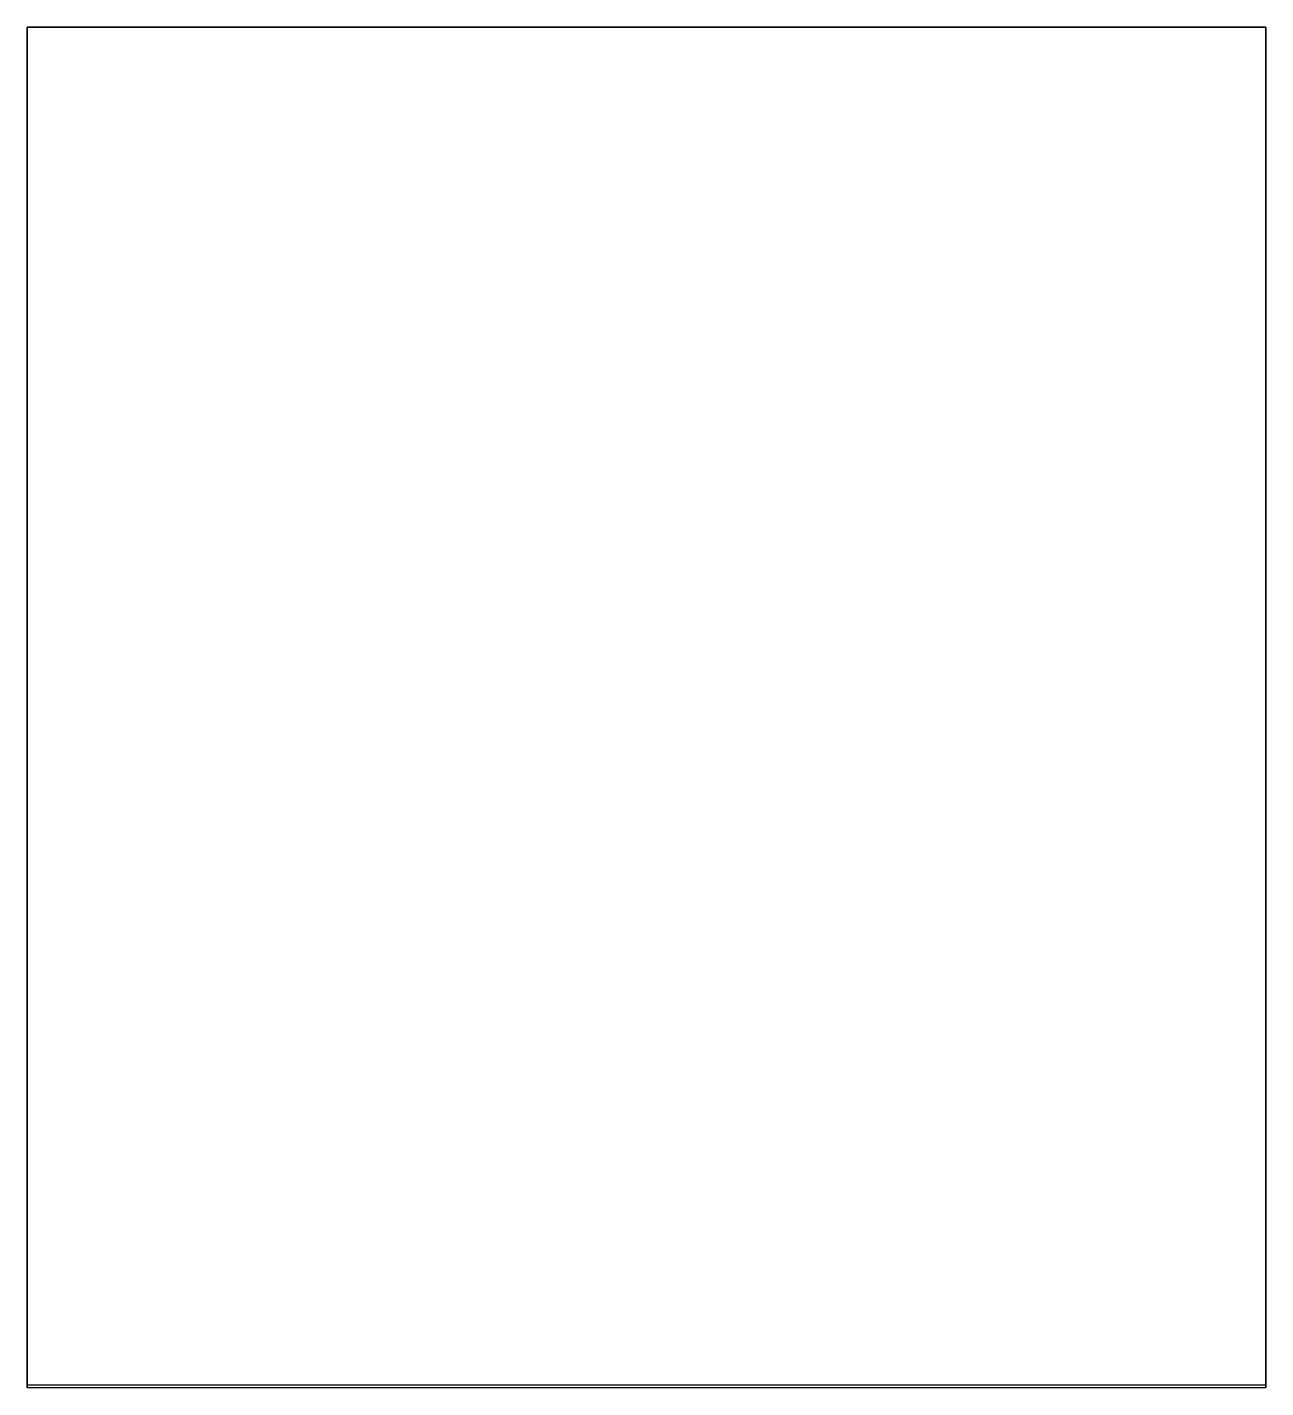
# Model space of a CAD drawing. Extents: x -0.47 to 0.28, y -0.83 to 1.41.
# Drawn here: x -0.26 to 0.26, y 0.839 to 1.41 of the extents above.
import ezdxf

# ---------------------------------------------------------------- set-up
doc = ezdxf.new("R2010")
doc.units = 0
doc.layers.add('TURRET_ADDONS_IIA', color=6, linetype='CONTINUOUS')

msp = doc.modelspace()

# ---------------------------------------------------------------- linework, layer by layer
at = {"layer": 'TURRET_ADDONS_IIA'}
for points in [[(0.26, 1.41, 0.51), (-0.26, 1.41, 0.51), (-0.26, 0.84, 0.53), (0.26, 0.84, 0.53)], [(0.26, 1.41, 0.19), (-0.26, 1.41, 0.19), (-0.26, 1.41, 0.51), (0.26, 1.41, 0.51)], [(0.26, 0.8387, 0.18015), (-0.26, 0.8387, 0.18015), (-0.26, 1.41, 0.19), (0.26, 1.41, 0.19)], [(-0.26, 1.41, 0.19), (-0.26, 0.9, 0.33), (-0.26, 0.84, 0.53), (-0.26, 1.41, 0.51)], [(-0.26, 1.41, 0.19), (-0.26, 0.8387, 0.18015), (-0.26, 0.9, 0.33), (-0.26, 1.41, 0.19)], [(0.26, 0.9, 0.33), (0.26, 1.41, 0.19), (0.26, 1.41, 0.51), (0.26, 0.84, 0.53)], [(0.26, 0.8387, 0.18015), (0.26, 1.41, 0.19), (0.26, 1.41, 0.19), (0.26, 0.9, 0.33)]]:
    msp.add_3dface(points, dxfattribs=at)

doc.saveas('drawing.dxf')
